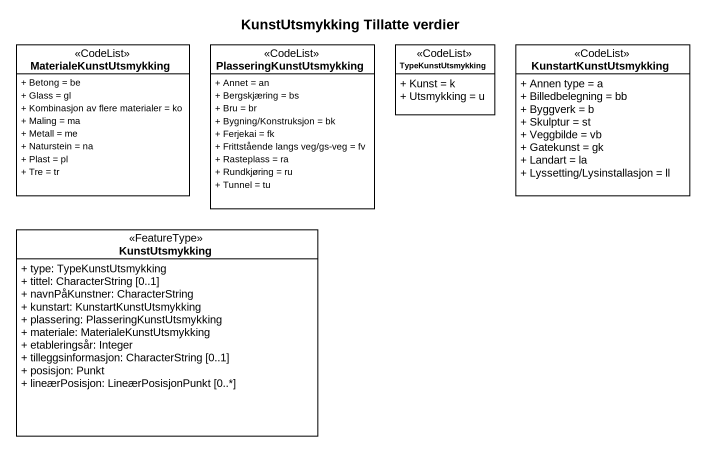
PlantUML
@startuml
title KunstUtsmykking Tillatte verdier
hide circle
hide empty members
skinparam classAttributeIconSize 0
class MaterialeKunstUtsmykking <<CodeList>> {
  + Betong = be
  + Glass = gl
  + Kombinasjon av flere materialer = ko
  + Maling = ma
  + Metall = me
  + Naturstein = na
  + Plast = pl
  + Tre = tr
}
class PlasseringKunstUtsmykking <<CodeList>> {
  + Annet = an
  + Bergskjæring = bs
  + Bru = br
  + Bygning/Konstruksjon = bk
  + Ferjekai = fk
  + Frittstående langs veg/gs-veg = fv
  + Rasteplass = ra
  + Rundkjøring = ru
  + Tunnel = tu
}
class TypeKunstUtsmykking <<CodeList>> {
  + Kunst = k
  + Utsmykking = u
}
class KunstartKunstUtsmykking <<CodeList>> {
  + Annen type = a
  + Billedbelegning = bb
  + Byggverk = b
  + Skulptur = st
  + Veggbilde = vb
  + Gatekunst = gk
  + Landart = la
  + Lyssetting/Lysinstallasjon = ll
}
class KunstUtsmykking <<FeatureType>> {
  + type: TypeKunstUtsmykking
  + tittel: CharacterString [0..1]
  + navnPåKunstner: CharacterString
  + kunstart: KunstartKunstUtsmykking
  + plassering: PlasseringKunstUtsmykking
  + materiale: MaterialeKunstUtsmykking
  + etableringsår: Integer
  + tilleggsinformasjon: CharacterString [0..1]
  + posisjon: Punkt
  + lineærPosisjon: LineærPosisjonPunkt [0..*]
}
@enduml
